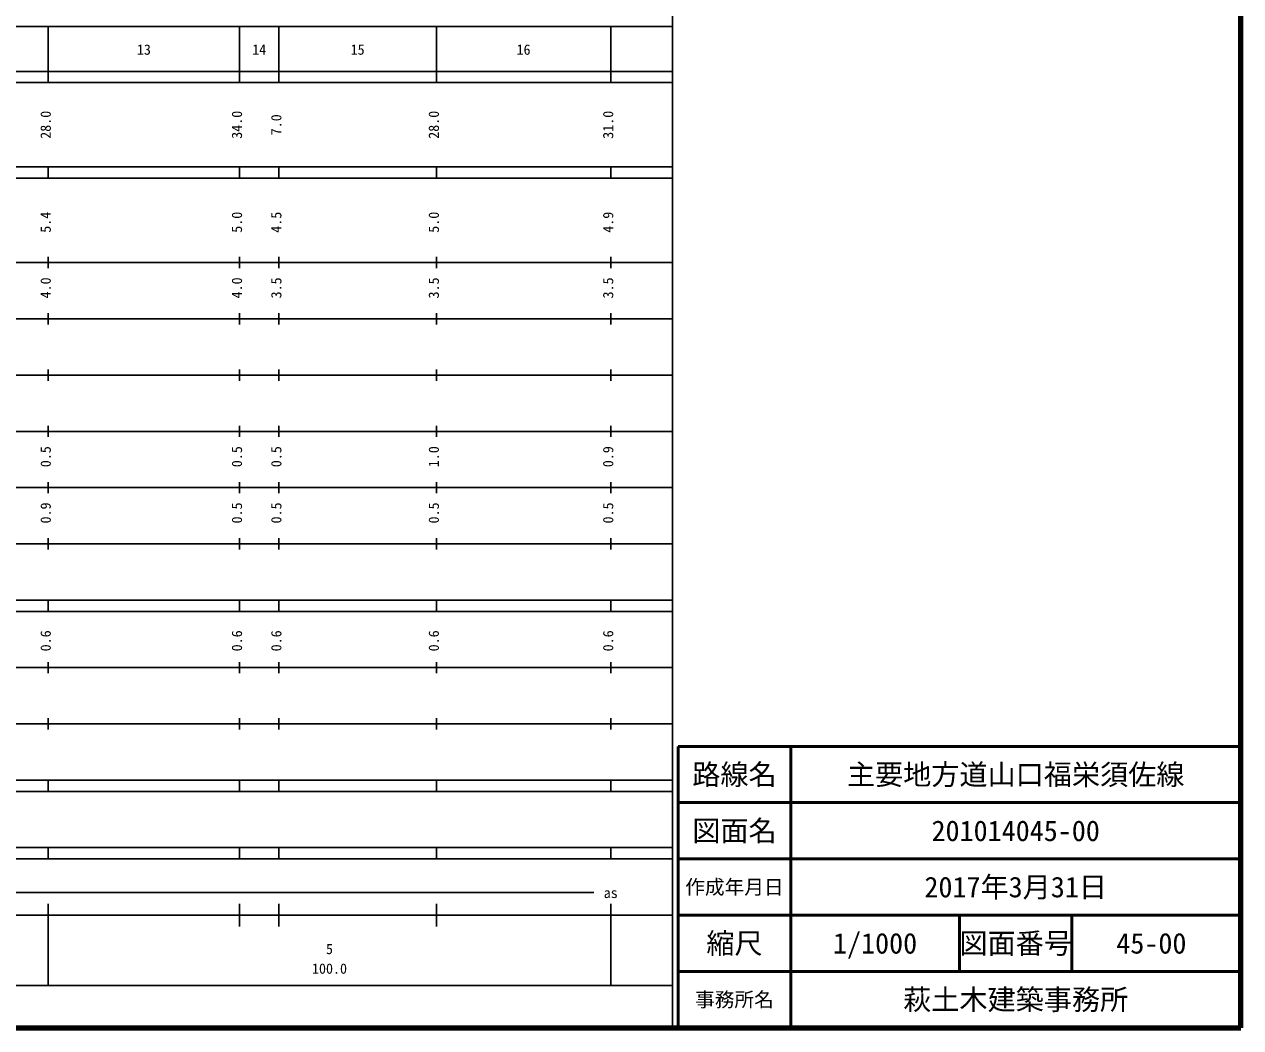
# Model space of a CAD drawing. Units: millimetres on the paper, enlarged 1000 times. Extents: x -59927063 to 680000, y 20000 to 2888253.
# Drawn here: x 463744 to 680000, y 20000 to 198357 of the extents above; entities that cross this region are included whole.
import ezdxf
from ezdxf.enums import TextEntityAlignment as Align

# ---------------------------------------------------------------- set-up
doc = ezdxf.new("R2010")
doc.units = ezdxf.units.MM
doc.header["$LTSCALE"] = 1000
for name, color, linetype, lineweight in [('M-TTL', 2, 'Continuous', 140), ('M-TTL-BAND', 7, 'Continuous', 25), ('M-TTL-FRAM', 2, 'Continuous', 50), ('M-TTL-LINE', 7, 'Continuous', 50)]:
    doc.layers.add(name, color=color, linetype=linetype, lineweight=lineweight)
doc.layers.add('M-TTL-TXT', color=7, linetype='Continuous')
doc.styles.add('ＭＳ ゴシック', font='')
doc.styles.get('ＭＳ ゴシック').set_extended_font_data('MS Gothic')

msp = doc.modelspace()

# ---------------------------------------------------------------- linework, layer by layer
at = {"layer": 'M-TTL'}
for p, q in [((680000, 20000), (680000, 380000)), ((40000, 20000), (680000, 20000))]:
    msp.add_line(p, q, dxfattribs=at)
at = {"layer": 'M-TTL-BAND'}
for p, q in [((579000, 20000), (579000, 370000)), ((68000, 198000), (579000, 198000)), ((468000, 188000), (468000, 198000)), ((502000, 188000), (502000, 198000)), ((509000, 188000), (509000, 198000)), ((537000, 188000), (537000, 198000)), ((568000, 188000), (568000, 198000)), ((40000, 190000), (579000, 190000)), ((40000, 188000), (579000, 188000)), ((40000, 173000), (579000, 173000)), ((40000, 171000), (579000, 171000)), ((468000, 171000), (468000, 173000)), ((502000, 171000), (502000, 173000)), ((509000, 171000), (509000, 173000)), ((537000, 171000), (537000, 173000)), ((568000, 171000), (568000, 173000)), ((40000, 156000), (579000, 156000)), ((468000, 155000), (468000, 157000)), ((502000, 155000), (502000, 157000)), ((509000, 155000), (509000, 157000)), ((537000, 155000), (537000, 157000)), ((568000, 155000), (568000, 157000)), ((46000, 146000), (579000, 146000)), ((468000, 145000), (468000, 147000)), ((502000, 145000), (502000, 147000)), ((509000, 145000), (509000, 147000)), ((537000, 145000), (537000, 147000)), ((568000, 145000), (568000, 147000)), ((468000, 135000), (468000, 137000)), ((502000, 135000), (502000, 137000)), ((509000, 135000), (509000, 137000)), ((537000, 135000), (537000, 137000)), ((568000, 135000), (568000, 137000)), ((52000, 136000), (579000, 136000)), ((46000, 126000), (579000, 126000)), ((468000, 125000), (468000, 127000)), ((502000, 125000), (502000, 127000)), ((509000, 125000), (509000, 127000)), ((537000, 125000), (537000, 127000)), ((568000, 125000), (568000, 127000)), ((468000, 115000), (468000, 117000)), ((502000, 115000), (502000, 117000)), ((509000, 115000), (509000, 117000)), ((537000, 115000), (537000, 117000)), ((568000, 115000), (568000, 117000)), ((52000, 116000), (579000, 116000)), ((46000, 106000), (579000, 106000)), ((468000, 105000), (468000, 107000)), ((502000, 105000), (502000, 107000)), ((509000, 105000), (509000, 107000)), ((537000, 105000), (537000, 107000)), ((568000, 105000), (568000, 107000)), ((40000, 96000), (579000, 96000)), ((468000, 94000), (468000, 96000)), ((502000, 94000), (502000, 96000)), ((509000, 94000), (509000, 96000)), ((537000, 94000), (537000, 96000)), ((568000, 94000), (568000, 96000)), ((40000, 94000), (579000, 94000)), ((468000, 83000), (468000, 85000)), ((502000, 83000), (502000, 85000)), ((509000, 83000), (509000, 85000)), ((537000, 83000), (537000, 85000)), ((568000, 83000), (568000, 85000)), ((49000, 84000), (579000, 84000)), ((40000, 74000), (579000, 74000)), ((468000, 73000), (468000, 75000)), ((502000, 73000), (502000, 75000)), ((509000, 73000), (509000, 75000)), ((537000, 73000), (537000, 75000)), ((568000, 73000), (568000, 75000)), ((40000, 64000), (579000, 64000)), ((468000, 62000), (468000, 64000)), ((502000, 62000), (502000, 64000)), ((509000, 62000), (509000, 64000)), ((537000, 62000), (537000, 64000)), ((568000, 62000), (568000, 64000)), ((40000, 62000), (579000, 62000)), ((40000, 52000), (579000, 52000)), ((468000, 50000), (468000, 52000)), ((502000, 50000), (502000, 52000)), ((509000, 50000), (509000, 52000)), ((537000, 50000), (537000, 52000)), ((568000, 50000), (568000, 52000)), ((40000, 50000), (579000, 50000)), ((71000, 44000), (565000, 44000)), ((468000, 27500), (468000, 42000)), ((502000, 38000), (502000, 42000)), ((509000, 38000), (509000, 42000)), ((537000, 38000), (537000, 42000)), ((568000, 27500), (568000, 42000)), ((40000, 40000), (579000, 40000)), ((68000, 27500), (579000, 27500))]:
    msp.add_line(p, q, dxfattribs=at)
at = {"layer": 'M-TTL-FRAM'}
for p, q in [((680000, 70000), (580000, 70000)), ((580000, 70000), (580000, 20000))]:
    msp.add_line(p, q, dxfattribs=at)
at = {"layer": 'M-TTL-LINE'}
for p, q in [((600000, 70000), (600000, 20000)), ((680000, 60000), (580000, 60000)), ((680000, 50000), (580000, 50000)), ((680000, 40000), (580000, 40000)), ((630000, 40000), (630000, 30000)), ((650000, 40000), (650000, 30000)), ((680000, 30000), (580000, 30000))]:
    msp.add_line(p, q, dxfattribs=at)

# ---------------------------------------------------------------- texts
at = {"layer": 'M-TTL-BAND', "style": 'ＭＳ ゴシック'}
for s, p in [('13', (485000, 192405)), ('14', (505500, 192405)), ('15', (523000, 192405)), ('16', (552500, 192405)), ('as', (568000, 42500)), ('5', (518000, 32523)), ('100.0', (518000, 29033))]:
    msp.add_text(s, height=1833, dxfattribs=at).set_placement(p, align=Align.BOTTOM_CENTER)
for s, p in [('28.0', (469000, 180500)), ('34.0', (503000, 180500)), ('7.0', (510000, 180500)), ('28.0', (538000, 180500)), ('31.0', (569000, 180500)), ('5.4', (469000, 163174)), ('5.0', (503000, 163174)), ('4.5', (510000, 163174)), ('5.0', (538000, 163174)), ('4.9', (569000, 163174)), ('4.0', (469000, 151500)), ('4.0', (503000, 151500)), ('3.5', (510000, 151500)), ('3.5', (538000, 151500)), ('3.5', (569000, 151500)), ('0.5', (469000, 121500)), ('0.5', (503000, 121500)), ('0.5', (510000, 121500)), ('1.0', (538000, 121500)), ('0.9', (569000, 121500)), ('0.9', (469000, 111500)), ('0.5', (503000, 111500)), ('0.5', (510000, 111500)), ('0.5', (538000, 111500)), ('0.5', (569000, 111500)), ('0.6', (469000, 88764)), ('0.6', (503000, 88764)), ('0.6', (510000, 88764)), ('0.6', (538000, 88764)), ('0.6', (569000, 88764))]:
    msp.add_text(s, height=1833, rotation=90, dxfattribs=at).set_placement(p, align=Align.BOTTOM_CENTER)
at = {"layer": 'M-TTL-TXT', "style": 'ＭＳ ゴシック'}
for s, height, p in [('路線名', 3666, (590000, 65000)), ('路線名', 3666, (590000, 65000)), ('主要地方道山口福栄須佐線', 3666, (640000, 65000)), ('図面名', 3666, (590000, 55000)), ('図面名', 3666, (590000, 55000)), ('201014045-00', 3666, (640000, 55000)), ('作成年月日', 2566, (590000, 45000)), ('作成年月日', 2566, (590000, 45000)), ('2017年3月31日', 3666, (640000, 45000)), ('縮尺', 3666, (590000, 35000)), ('縮尺', 3666, (590000, 35000)), ('1/1000', 3666, (615000, 35000)), ('図面番号', 3666, (640000, 35000)), ('図面番号', 3666, (640000, 35000)), ('45-00', 3666, (664125, 35000)), ('事務所名', 2566, (590000, 25000)), ('事務所名', 2566, (590000, 25000)), ('萩土木建築事務所', 3666, (640000, 25000))]:
    msp.add_text(s, height=height, dxfattribs=at).set_placement(p, align=Align.MIDDLE_CENTER)

doc.saveas('drawing.dxf')
